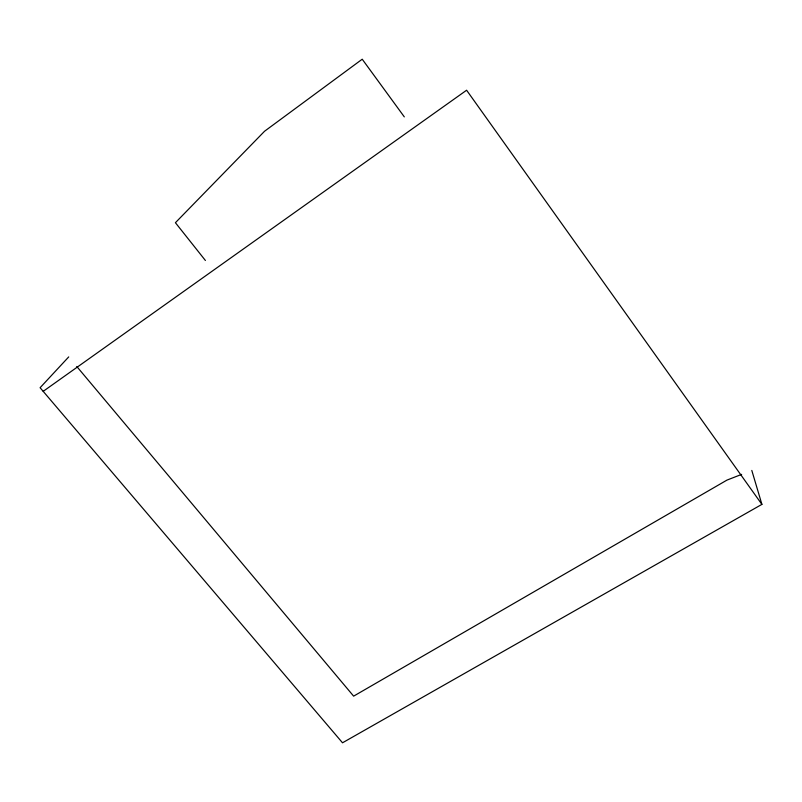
<?xml version="1.0" encoding="UTF-8"?>
<svg xmlns="http://www.w3.org/2000/svg" width="802" height="802" viewBox="0 0 802 802"><rect width="100%" height="100%" fill="white"/><g stroke="black" fill="none" stroke-linecap="round" stroke-linejoin="round"><path stroke-width="1.2" d="M68.721 356.91L40.1 387.717L342.514 742.792L761.9 504.378L751.805 470.433M43.188 391.346L466.604 90.225L761.9 504.378M741.649 474.383L726.973 480.097L353.632 696.146L76.771 366.494M205.402 260.48L175.417 222.705L264.57 131.237L362.223 59.208L404.308 116.881"/></g></svg>
